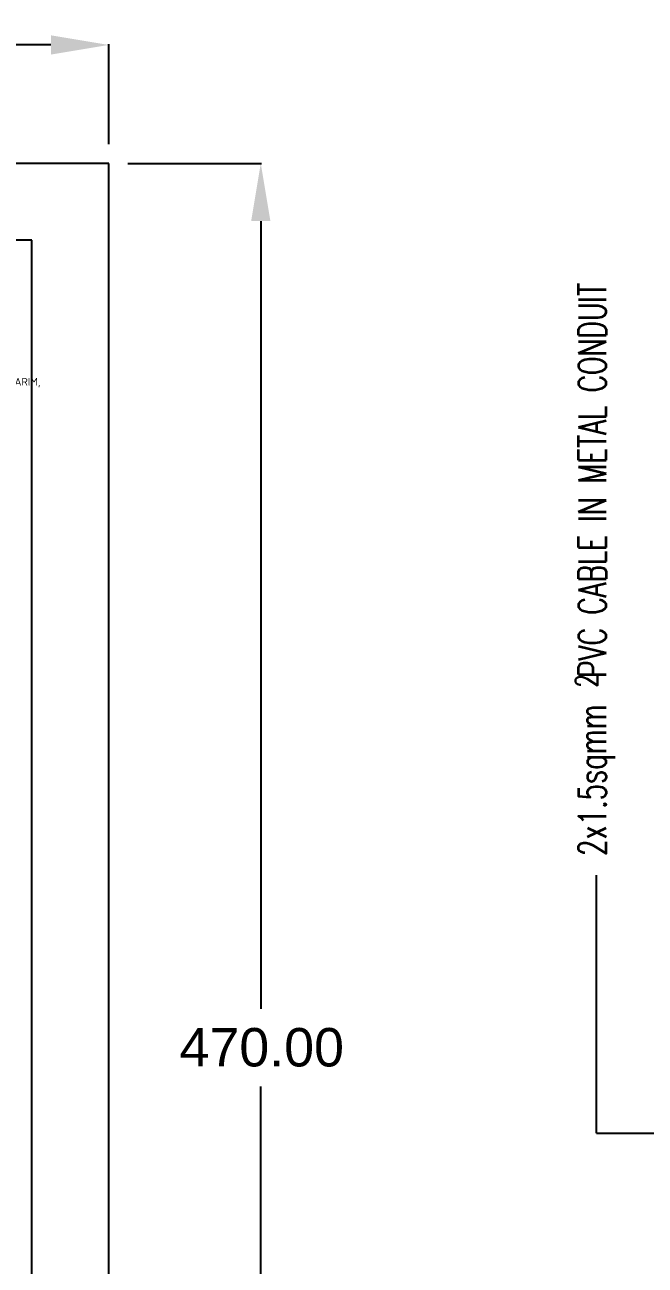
# Model space of a CAD drawing. Extents: x 134044 to 2458691, y -1196082 to 3409924.
# Drawn here: x 134362.6 to 134523.7, y 153823.1 to 154145.7 of the extents above; entities that cross this region are included whole.
import ezdxf

# ---------------------------------------------------------------- set-up
doc = ezdxf.new("R2010")
doc.units = 0
doc.layers.get('DEFPOINTS').update_dxf_attribs({"linetype": 'CONTINUOUS'})
for name, color, linetype in [('EXIST_ROAD', 6, 'CONTINUOUS'), ('FF', 1, 'CONTINUOUS'), ('MIMIC_SIZE', 7, 'CONTINUOUS')]:
    doc.layers.add(name, color=color, linetype=linetype)
doc.styles.add('ISOC', font='isocpeur.ttf')
doc.styles.add('ROMANS', font='ROMANS.SHX', dxfattribs={"width": 0.8})
doc.styles.get("Standard").update_dxf_attribs({"font": 'arial.ttf'})
doc.dimstyles.get("Standard").update_dxf_attribs({"dimtxt": 0.18, "dimasz": 0.18, "dimexe": 0.18, "dimexo": 0.0625, "dimgap": 0.09, "dimtad": 0, "dimtih": 1, "dimtoh": 1, "dimzin": 0, "dimcen": 0.09, "dimazin": 3, "dimtfac": 1, "dimtofl": 0, "dimtmove": 0, "dimatfit": 3})

# ---------------------------------------------------------------- blocks, each defined once
blk = doc.blocks.new('*D30')
at = {"layer": 'DEFPOINTS', "color": 0}
for p in [(390, 550.8), (50, 520), (390, 520)]:
    blk.add_point(p, dxfattribs=at)
at = {"layer": 'MIMIC_SIZE', "color": 0}
for p, q in [((50, 525), (50, 550.98)), ((65, 550.8), (194.26, 550.8)), ((375, 550.8), (245.74, 550.8)), ((390, 525), (390, 550.98))]:
    blk.add_line(p, q, dxfattribs=at)
for points in [[(65, 553.3), (65, 548.3), (50, 550.8)], [(375, 553.3), (375, 548.3), (390, 550.8)]]:
    blk.add_solid(points, dxfattribs=at)
blk.add_text('340.00', height=10, dxfattribs=at).set_placement((198.68, 545.89))
blk = doc.blocks.new('*D31')
at = {"layer": 'DEFPOINTS', "color": 0}
for p in [(390, 520), (390, 50), (429.49, 50)]:
    blk.add_point(p, dxfattribs=at)
at = {"layer": 'MIMIC_SIZE', "color": 0}
for p, q in [((395, 520), (429.67, 520)), ((429.49, 505), (429.49, 300.21)), ((429.49, 65), (429.49, 280)), ((395, 50), (429.67, 50))]:
    blk.add_line(p, q, dxfattribs=at)
for points in [[(426.99, 505), (431.99, 505), (429.49, 520)], [(426.99, 65), (431.99, 65), (429.49, 50)]]:
    blk.add_solid(points, dxfattribs=at)
blk.add_text('470.00', height=10, dxfattribs=at).set_placement((408.38, 285.19))
blk = doc.blocks.new('D-413_MIMIC_SIZE_470_X_340')
at = {"layer": 'MIMIC_SIZE'}
for p, q in [((340, 470), (0, 470)), ((340, 0), (340, 470)), ((320, 450), (15, 450)), ((320, 20), (320, 450))]:
    blk.add_line(p, q, dxfattribs=at)
dim = blk.add_linear_dim(base=(340, 500.8), p1=(0, 470), p2=(340, 470), dimstyle='STANDARD', override={"dimtxt": 10, "dimasz": 15, "dimexo": 5, "dimgap": 5, "dimdec": 2}, dxfattribs=at)
dim.commit()
dim.dimension.update_dxf_attribs({"geometry": '*D30', "text_midpoint": (170, 500.8), "insert": (-50, -50)})
dim = blk.add_linear_dim(base=(379.495, 0), p1=(340, 470), p2=(340, 0), angle=270, dimstyle='STANDARD', override={"dimtxt": 10, "dimasz": 15, "dimexo": 5, "dimgap": 5, "dimdec": 2}, dxfattribs=at)
dim.commit()
dim.dimension.update_dxf_attribs({"geometry": '*D31', "text_midpoint": (379.495, 240.106), "dimtype": 129, "insert": (-50, -50)})

msp = doc.modelspace()

# ---------------------------------------------------------------- linework, layer by layer
at = {"layer": 'FF', "color": 7, "linetype": 'CONTINUOUS'}
for q in [(134511.042, 153924.544), (135437.334, 153857.456)]:
    msp.add_line((134511.042, 153857.456), q, dxfattribs=at)

# ---------------------------------------------------------------- block references
at = {"layer": 'MIMIC_SIZE', "color": 1}
msp.add_blockref('D-413_MIMIC_SIZE_470_X_340', (134044.378, 153639.617), dxfattribs=at)

# ---------------------------------------------------------------- texts
at = {"layer": 'EXIST_ROAD', "color": 7, "style": 'ISOC'}
msp.add_text('NO. 1 JALAN JASA MERDEKA 8, TAMAN DATUK TAMBY CHIK KARIM,', height=2, dxfattribs=at).set_placement((134280.676, 154051.86))
at = {"layer": 'FF', "color": 1, "style": 'ROMANS', "width": 0.7}
for s, height, p in [('2x1.5sqmm  PVC CABLE IN METAL CONDUIT', 7.19074, (134513.554, 153929.521)), ('2', 5.753, (134511.373, 153973.378))]:
    msp.add_text(s, height=height, rotation=90, dxfattribs=at).set_placement(p)

doc.saveas('drawing.dxf')
